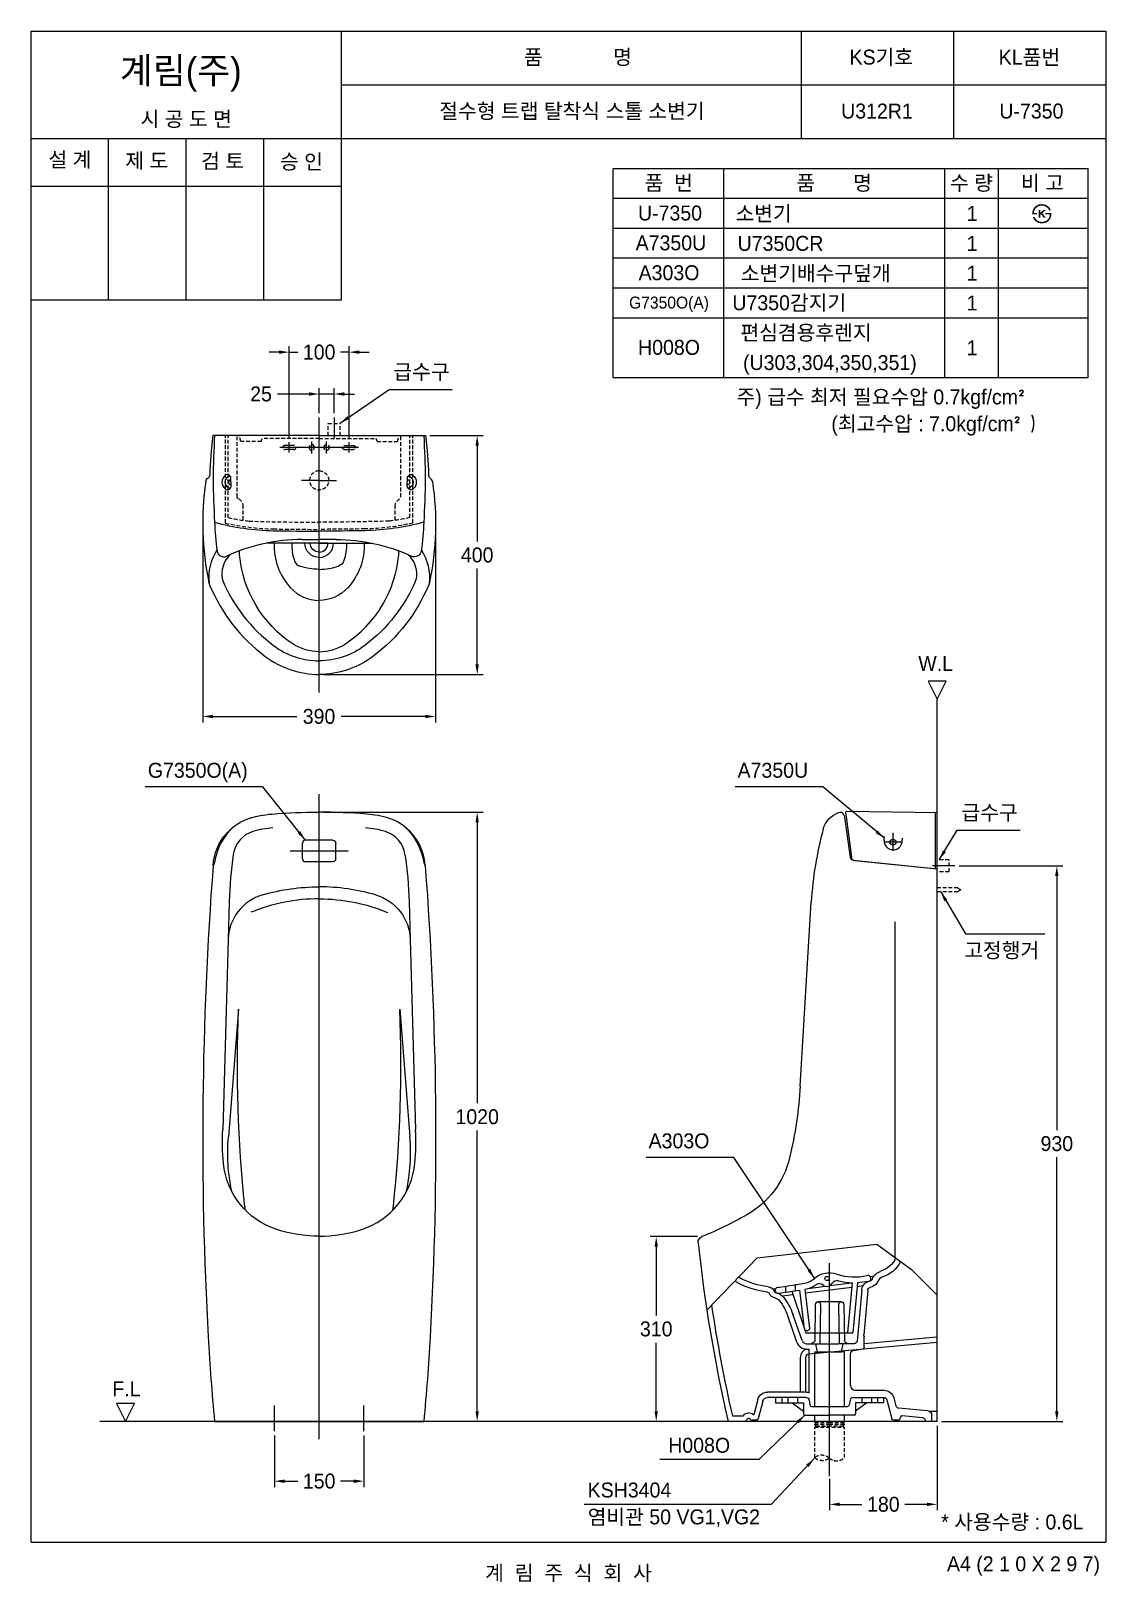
# Model space of a CAD drawing. Header units: millimetres. Extents: x 0 to 1800, y -67 to 2530.
import ezdxf
from ezdxf.enums import TextEntityAlignment as Align
from ezdxf.lldxf.tags import DXFTag

# ---------------------------------------------------------------- set-up
doc = ezdxf.new("R2010")
doc.units = ezdxf.units.MM
doc.linetypes.add('DASHED2', pattern=[9.525, 6.35, -3.175])
for name, color, linetype in [('TEXT', 7, 'Continuous'), ('내부선 및 부속', 4, 'Continuous'), ('도각라인', 255, 'Continuous'), ('외형선', 3, 'Continuous'), ('점선', 6, 'DASHED2'), ('중심선', 1, 'DASHED'), ('치수선', 7, 'Continuous')]:
    doc.layers.add(name, color=color, linetype=linetype)
doc.styles.add('____', font='')
doc.styles.add('타이틀', font='H2GTRM.TTF', dxfattribs={"height": 25})
doc.styles.get('____').set_extended_font_data('굴림')
tags = doc.linetypes.add('DASHDOT', pattern=[70, 31, -13, 13, -13]).pattern_tags.tags
tags[10:11] = [DXFTag(74, 4), DXFTag(75, 0), DXFTag(340, '0'), DXFTag(46, 0.0), DXFTag(50, 0.0), DXFTag(44, 0.0), DXFTag(45, 0.0)]
tags[8:9] = [DXFTag(74, 4), DXFTag(75, 0), DXFTag(340, '0'), DXFTag(46, 0.0), DXFTag(50, 0.0), DXFTag(44, 0.0), DXFTag(45, 0.0)]
tags[6:7] = [DXFTag(74, 4), DXFTag(75, 0), DXFTag(340, '0'), DXFTag(46, 0.0), DXFTag(50, 0.0), DXFTag(44, 0.0), DXFTag(45, 0.0)]
tags[4:5] = [DXFTag(74, 4), DXFTag(75, 0), DXFTag(340, '0'), DXFTag(46, 0.0), DXFTag(50, 0.0), DXFTag(44, 0.0), DXFTag(45, 0.0)]
tags = doc.linetypes.add('DASHED', pattern=[25.72, 12.86, -12.86]).pattern_tags.tags
tags[6:7] = [DXFTag(74, 4), DXFTag(75, 0), DXFTag(340, '0'), DXFTag(46, 0.0), DXFTag(50, 0.0), DXFTag(44, 0.0), DXFTag(45, 0.0)]
tags[4:5] = [DXFTag(74, 4), DXFTag(75, 0), DXFTag(340, '0'), DXFTag(46, 0.0), DXFTag(50, 0.0), DXFTag(44, 0.0), DXFTag(45, 0.0)]
doc.dimstyles.new('MSADIM', dxfattribs={"dimtxt": 33, "dimasz": 17, "dimexe": 10, "dimexo": 7.5, "dimgap": 10, "dimtad": 0, "dimtih": 1, "dimtoh": 1, "dimdec": 0, "dimzin": 1, "dimdsep": 46, "dimtxsty": '____', "dimcen": 11.25, "dimadec": 0, "dimazin": 0, "dimtfac": 1, "dimtdec": 0, "dimtix": 1, "dimtmove": 0, "dimatfit": 3, "dimfxl": 0, "dimtolj": 1, "dimtzin": 1, "dimarcsym": 0})

# ---------------------------------------------------------------- blocks, each defined once
blk = doc.blocks.new('*D1')
at = {"layer": '치수선', "color": 0, "linetype": 'Continuous', "lineweight": -2}
for p, q in [((465.5, 1922.2), (412.7, 1922.2)), ((482.5, 1890.2), (482.5, 1932.2)), ((507.5, 1922.2), (482.5, 1922.2)), ((507.5, 1890.2), (507.5, 1932.2)), ((524.5, 1922.2), (541.5, 1922.2))]:
    blk.add_line(p, q, dxfattribs=at)
at = {"layer": '치수선', "color": 0, "linetype": 'Continuous'}
for points in [[(465.5, 1925.1), (465.5, 1919.4), (482.5, 1922.2)], [(524.5, 1925.1), (524.5, 1919.4), (507.5, 1922.2)]]:
    blk.add_solid(points, dxfattribs=at)
at = {"layer": '치수선', "color": 0, "linetype": 'Continuous', "insert": (385.2, 1922.2), "char_height": 25, "attachment_point": 5, "style": '____'}
blk.add_mtext('\\A1;25', dxfattribs=at)
blk = doc.blocks.new('*D2')
at = {"layer": '치수선', "color": 0, "linetype": 'Continuous', "lineweight": -2}
for p, q in [((432.5, 1849), (432.5, 2002.3)), ((532.5, 1849), (532.5, 2002.3)), ((415.5, 1992.3), (398.5, 1992.3)), ((432.5, 1992.3), (446.5, 1992.3)), ((532.5, 1992.3), (518.4, 1992.3)), ((549.5, 1992.3), (566.5, 1992.3))]:
    blk.add_line(p, q, dxfattribs=at)
at = {"layer": '치수선', "color": 0, "linetype": 'Continuous'}
for points in [[(415.5, 1995.1), (415.5, 1989.5), (432.5, 1992.3)], [(549.5, 1995.1), (549.5, 1989.5), (532.5, 1992.3)]]:
    blk.add_solid(points, dxfattribs=at)
at = {"layer": '치수선', "color": 0, "linetype": 'Continuous', "insert": (482.5, 1992.3), "char_height": 25, "attachment_point": 5, "style": '____'}
blk.add_mtext('\\A1;100', dxfattribs=at)
blk = doc.blocks.new('*D3')
at = {"layer": '치수선', "color": 0, "linetype": 'Continuous', "lineweight": -2}
for p, q in [((668, 1852.6), (757.1, 1852.6)), ((747.1, 1835.6), (747.1, 1675.5)), ((747.1, 1469.6), (747.1, 1629.8)), ((490, 1452.6), (757.1, 1452.6))]:
    blk.add_line(p, q, dxfattribs=at)
at = {"layer": '치수선', "color": 0, "linetype": 'Continuous'}
for points in [[(744.2, 1835.6), (749.9, 1835.6), (747.1, 1852.6)], [(744.2, 1469.6), (749.9, 1469.6), (747.1, 1452.6)]]:
    blk.add_solid(points, dxfattribs=at)
at = {"layer": '치수선', "color": 0, "linetype": 'Continuous', "insert": (747.1, 1652.6), "char_height": 25, "attachment_point": 5, "style": '____'}
blk.add_mtext('\\A1;400', dxfattribs=at)
blk = doc.blocks.new('*D4')
at = {"layer": '치수선', "color": 0, "linetype": 'Continuous', "lineweight": -2}
for p, q in [((287.5, 1697.6), (287.5, 1372.3)), ((677.2, 1683.2), (677.2, 1372.3)), ((304.5, 1382.3), (445.1, 1382.3)), ((660.2, 1382.3), (519.6, 1382.3))]:
    blk.add_line(p, q, dxfattribs=at)
at = {"layer": '치수선', "color": 0, "linetype": 'Continuous'}
for points in [[(304.5, 1385.1), (304.5, 1379.4), (287.5, 1382.3)], [(660.2, 1385.1), (660.2, 1379.4), (677.2, 1382.3)]]:
    blk.add_solid(points, dxfattribs=at)
at = {"layer": '치수선', "color": 0, "linetype": 'Continuous', "insert": (482.3, 1382.3), "char_height": 25, "attachment_point": 5, "style": '____'}
blk.add_mtext('\\A1;390', dxfattribs=at)
blk = doc.blocks.new('*D5')
at = {"layer": '치수선', "color": 0, "linetype": 'Continuous', "lineweight": -2}
for p, q in [((489.9, 1222), (757.1, 1222)), ((747.1, 1205), (747.1, 734.9)), ((747.1, 219), (747.1, 689.2)), ((739.6, 202), (737.1, 202))]:
    blk.add_line(p, q, dxfattribs=at)
at = {"layer": '치수선', "color": 0, "linetype": 'Continuous'}
for points in [[(744.2, 1205), (749.9, 1205), (747.1, 1222)], [(744.2, 219), (749.9, 219), (747.1, 202)]]:
    blk.add_solid(points, dxfattribs=at)
at = {"layer": '치수선', "color": 0, "linetype": 'Continuous', "insert": (747.1, 712), "char_height": 25, "attachment_point": 5, "style": '____'}
blk.add_mtext('\\A1;1020', dxfattribs=at)
blk = doc.blocks.new('*D6')
at = {"layer": '치수선', "color": 0, "linetype": 'Continuous', "lineweight": -2}
for p, q in [((1115.9, 511.3), (1036.9, 511.3)), ((1046.9, 494.3), (1046.9, 379.5)), ((1046.9, 219), (1046.9, 333.8)), ((1054.4, 202), (1056.9, 202))]:
    blk.add_line(p, q, dxfattribs=at)
at = {"layer": '치수선', "color": 0, "linetype": 'Continuous'}
for points in [[(1044, 494.3), (1049.7, 494.3), (1046.9, 511.3)], [(1044, 219), (1049.7, 219), (1046.9, 202)]]:
    blk.add_solid(points, dxfattribs=at)
at = {"layer": '치수선', "color": 0, "linetype": 'Continuous', "insert": (1046.9, 356.7), "char_height": 25, "attachment_point": 5, "style": '____'}
blk.add_mtext('\\A1;310', dxfattribs=at)
blk = doc.blocks.new('*D7')
at = {"layer": '치수선', "color": 0, "linetype": 'Continuous', "lineweight": -2}
for p, q in [((1517.2, 194.5), (1517.2, 53.1)), ((1337.2, 105.8), (1337.2, 53.1)), ((1354.2, 63.1), (1391.2, 63.1)), ((1500.2, 63.1), (1463.1, 63.1))]:
    blk.add_line(p, q, dxfattribs=at)
at = {"layer": '치수선', "color": 0, "linetype": 'Continuous'}
for points in [[(1354.2, 66), (1354.2, 60.3), (1337.2, 63.1)], [(1500.2, 66), (1500.2, 60.3), (1517.2, 63.1)]]:
    blk.add_solid(points, dxfattribs=at)
at = {"layer": '치수선', "color": 0, "linetype": 'Continuous', "insert": (1427.2, 63.1), "char_height": 25, "attachment_point": 5, "style": '____'}
blk.add_mtext('\\A1;180', dxfattribs=at)
blk = doc.blocks.new('*D8')
at = {"layer": '치수선', "color": 0, "linetype": 'Continuous', "lineweight": -2}
for p, q in [((407.5, 178.2), (407.5, 91.9)), ((557.5, 178.2), (557.5, 91.9)), ((424.5, 101.9), (446.5, 101.9)), ((540.5, 101.9), (518.4, 101.9))]:
    blk.add_line(p, q, dxfattribs=at)
at = {"layer": '치수선', "color": 0, "linetype": 'Continuous'}
for points in [[(424.5, 104.7), (424.5, 99), (407.5, 101.9)], [(540.5, 104.7), (540.5, 99), (557.5, 101.9)]]:
    blk.add_solid(points, dxfattribs=at)
at = {"layer": '치수선', "color": 0, "linetype": 'Continuous', "insert": (482.5, 101.9), "char_height": 25, "attachment_point": 5, "style": '____'}
blk.add_mtext('\\A1;150', dxfattribs=at)
blk = doc.blocks.new('*D9')
at = {"layer": '치수선', "color": 0, "linetype": 'Continuous', "lineweight": -2}
for p, q in [((1554.4, 1132), (1727.7, 1132)), ((1717.7, 1115), (1717.7, 689.8)), ((1717.7, 219), (1717.7, 644.2)), ((1524.7, 202), (1727.7, 202))]:
    blk.add_line(p, q, dxfattribs=at)
at = {"layer": '치수선', "color": 0, "linetype": 'Continuous'}
for points in [[(1714.8, 1115), (1720.5, 1115), (1717.7, 1132)], [(1714.8, 219), (1720.5, 219), (1717.7, 202)]]:
    blk.add_solid(points, dxfattribs=at)
at = {"layer": '치수선', "color": 0, "linetype": 'Continuous', "insert": (1717.7, 667), "char_height": 25, "attachment_point": 5, "style": '____'}
blk.add_mtext('\\A1;930', dxfattribs=at)

msp = doc.modelspace()

# ---------------------------------------------------------------- hatches: boundary and pattern name
at = {"layer": 'TEXT'}
for points in [[(1676.6, 2222.8), (1676.6, 2223.2), (1676.6, 2223.6), (1676.5, 2224), (1676.6, 2224.4), (1676.6, 2224.8), (1676.6, 2225.2), (1676.6, 2225.6), (1676.7, 2226), (1676.7, 2226.4), (1676.8, 2226.8), (1676.8, 2227.2), (1676.9, 2227.6), (1677, 2228), (1677.1, 2228.4), (1677.2, 2228.8), (1677.3, 2229.1), (1677.4, 2229.5), (1677.5, 2229.9), (1677.7, 2230.3), (1677.8, 2230.6), (1678, 2231), (1678.1, 2231.4), (1678.3, 2231.7), (1678.5, 2232.1), (1678.7, 2232.4), (1678.9, 2232.7), (1679.1, 2233.1), (1679.3, 2233.4), (1679.5, 2233.7), (1679.7, 2234), (1680, 2234.3), (1680.5, 2234.9), (1680.8, 2235.2), (1681, 2235.5), (1681.3, 2235.8), (1681.6, 2236.1), (1681.9, 2236.4), (1682.2, 2236.6), (1682.5, 2236.9), (1682.8, 2237.1), (1683.2, 2237.4), (1683.5, 2237.6), (1683.8, 2237.8), (1684.2, 2238), (1684.5, 2238.2), (1684.9, 2238.4), (1685.2, 2238.6), (1685.7, 2238.7), (1686.1, 2238.9), (1686.5, 2239.1), (1686.9, 2239.2), (1687.3, 2239.4), (1687.8, 2239.5), (1688.2, 2239.6), (1688.6, 2239.7), (1689.1, 2239.8), (1689.5, 2239.9), (1690, 2239.9), (1690.5, 2240), (1691, 2240), (1691.4, 2240.1), (1691.9, 2240.1), (1692.4, 2240.1), (1693.2, 2240.1), (1693.6, 2240.1), (1693.9, 2240), (1694.3, 2240), (1694.7, 2240), (1695, 2239.9), (1695.4, 2239.9), (1695.7, 2239.8), (1696.1, 2239.7), (1696.4, 2239.7), (1696.8, 2239.6), (1697.1, 2239.5), (1697.4, 2239.4), (1697.8, 2239.3), (1698.1, 2239.2), (1698.4, 2239.1), (1698.7, 2239), (1699, 2238.9), (1699.4, 2238.7), (1699.7, 2238.6), (1700, 2238.5), (1700.3, 2238.3), (1700.6, 2238.2), (1700.8, 2238), (1701.1, 2237.8), (1701.4, 2237.7), (1701.7, 2237.5), (1702, 2237.3), (1702.2, 2237.1), (1702.5, 2236.9), (1702.8, 2236.7), (1703.2, 2236.4), (1703.6, 2236), (1704, 2235.6), (1704.4, 2235.2), (1704.8, 2234.8), (1705.1, 2234.4), (1705.5, 2234), (1705.8, 2233.6), (1706.1, 2233.1), (1706.4, 2232.6), (1706.7, 2232.2), (1707, 2231.7), (1707.3, 2231.1), (1707.5, 2230.6), (1707.8, 2230.1), (1708, 2229.5), (1708, 2229.5), (1704.9, 2229.5), (1704.9, 2229.5), (1704.8, 2229.7), (1704.8, 2229.9), (1704.7, 2230.1), (1704.6, 2230.2), (1704.6, 2230.4), (1704.5, 2230.6), (1704.4, 2230.7), (1704.3, 2230.9), (1704.2, 2231.1), (1704.1, 2231.2), (1704, 2231.4), (1703.9, 2231.6), (1703.8, 2231.7), (1703.7, 2231.9), (1703.6, 2232.1), (1703.5, 2232.2), (1703.3, 2232.4), (1703.2, 2232.6), (1702.9, 2232.9), (1702.7, 2233.2), (1702.4, 2233.5), (1702.1, 2233.8), (1701.7, 2234.1), (1701.4, 2234.4), (1701, 2234.7), (1700.8, 2234.9), (1700.6, 2235.1), (1700.3, 2235.2), (1700.1, 2235.4), (1699.9, 2235.5), (1699.6, 2235.7), (1699.4, 2235.8), (1699.1, 2236), (1698.9, 2236.1), (1698.6, 2236.2), (1698.4, 2236.4), (1698.1, 2236.5), (1697.9, 2236.6), (1697.6, 2236.7), (1697.4, 2236.8), (1697.1, 2236.9), (1696.8, 2237), (1696.6, 2237), (1696.3, 2237.1), (1696.1, 2237.2), (1695.8, 2237.3), (1695.5, 2237.3), (1695.2, 2237.4), (1695, 2237.4), (1694.7, 2237.5), (1694.4, 2237.5), (1694.1, 2237.5), (1693.8, 2237.6), (1693.6, 2237.6), (1693.3, 2237.6), (1693, 2237.6), (1692.7, 2237.6), (1692.3, 2237.6), (1692, 2237.6), (1691.7, 2237.6), (1691.3, 2237.5), (1691, 2237.5), (1690.7, 2237.5), (1690.3, 2237.4), (1690, 2237.4), (1689.7, 2237.3), (1689.4, 2237.3), (1689.1, 2237.2), (1688.8, 2237.1), (1688.5, 2237), (1688.2, 2237), (1687.9, 2236.9), (1687.6, 2236.8), (1687.3, 2236.7), (1687, 2236.5), (1686.7, 2236.4), (1686.5, 2236.3), (1686.2, 2236.2), (1685.9, 2236), (1685.6, 2235.9), (1685.4, 2235.7), (1685.1, 2235.6), (1684.9, 2235.4), (1684.6, 2235.2), (1684.4, 2235), (1684.1, 2234.9), (1683.9, 2234.7), (1683.7, 2234.5), (1683.4, 2234.3), (1683.2, 2234), (1683, 2233.8), (1682.7, 2233.6), (1682.5, 2233.4), (1682.3, 2233.1), (1682.1, 2232.9), (1681.9, 2232.6), (1681.7, 2232.4), (1681.6, 2232.1), (1681.4, 2231.9), (1681.2, 2231.6), (1681.1, 2231.4), (1680.9, 2231.1), (1680.8, 2230.8), (1680.6, 2230.5), (1680.5, 2230.3), (1680.4, 2230), (1680.3, 2229.7), (1680.2, 2229.4), (1680, 2229.1), (1680, 2228.8), (1679.9, 2228.5), (1679.8, 2228.2), (1679.7, 2227.8), (1679.6, 2227.5), (1679.6, 2227.2), (1679.5, 2226.9), (1679.5, 2226.5), (1679.4, 2226.2), (1679.4, 2225.8), (1679.4, 2225.5), (1679.3, 2225.1), (1679.3, 2225.1), (1684.5, 2225.1), (1684.5, 2225.1), (1684.5, 2225.1), (1684.5, 2222.8), (1684.5, 2222.8), (1684.5, 2222.8), (1676.6, 2222.8)], [(1708.7, 2225.1), (1708.8, 2224.7), (1708.7, 2224.3), (1708.7, 2223.8), (1708.7, 2223.4), (1708.7, 2223), (1708.6, 2222.5), (1708.6, 2222.1), (1708.5, 2221.7), (1708.5, 2221.3), (1708.4, 2220.9), (1708.3, 2220.4), (1708.2, 2220), (1708.1, 2219.6), (1708, 2219.2), (1707.8, 2218.8), (1707.7, 2218.4), (1707.6, 2218), (1707.4, 2217.6), (1707.3, 2217.3), (1707.1, 2216.9), (1706.9, 2216.5), (1706.7, 2216.2), (1706.6, 2215.8), (1706.4, 2215.5), (1706.2, 2215.1), (1705.9, 2214.8), (1705.7, 2214.5), (1705.5, 2214.2), (1705.3, 2213.8), (1705, 2213.5), (1704.8, 2213.2), (1704.5, 2212.9), (1704.2, 2212.6), (1704, 2212.4), (1703.7, 2212.1), (1703.4, 2211.8), (1703.1, 2211.6), (1702.8, 2211.3), (1702.5, 2211.1), (1702.2, 2210.8), (1701.9, 2210.6), (1701.6, 2210.4), (1701.2, 2210.2), (1700.9, 2210), (1700.6, 2209.8), (1700.2, 2209.6), (1699.9, 2209.4), (1699.5, 2209.3), (1699.2, 2209.1), (1698.8, 2209), (1698.4, 2208.8), (1698, 2208.7), (1697.7, 2208.6), (1697.3, 2208.5), (1696.9, 2208.4), (1696.5, 2208.3), (1696.1, 2208.2), (1695.7, 2208.1), (1695.3, 2208.1), (1694.9, 2208), (1694.5, 2208), (1694.1, 2208), (1693.7, 2207.9), (1693.3, 2207.9), (1692.6, 2207.9), (1692, 2208), (1691.3, 2208), (1690.7, 2208.1), (1690.1, 2208.2), (1689.8, 2208.2), (1689.5, 2208.3), (1689.2, 2208.3), (1688.9, 2208.4), (1688.6, 2208.5), (1688.3, 2208.6), (1688, 2208.6), (1687.7, 2208.7), (1687.4, 2208.8), (1687.1, 2208.9), (1686.8, 2209), (1686.6, 2209.1), (1686.3, 2209.2), (1686, 2209.4), (1685.7, 2209.5), (1685.5, 2209.6), (1685.2, 2209.7), (1684.9, 2209.9), (1684.7, 2210), (1684.4, 2210.2), (1684.1, 2210.3), (1683.6, 2210.7), (1683.4, 2210.8), (1683.1, 2211), (1682.8, 2211.2), (1682.6, 2211.4), (1682.4, 2211.6), (1682.1, 2211.8), (1681.9, 2212), (1681.6, 2212.2), (1681.4, 2212.5), (1681.2, 2212.7), (1681, 2212.9), (1680.8, 2213.1), (1680.5, 2213.4), (1680.3, 2213.6), (1680.1, 2213.9), (1679.9, 2214.1), (1679.7, 2214.4), (1679.6, 2214.6), (1679.4, 2214.9), (1679.2, 2215.2), (1679, 2215.5), (1678.8, 2215.7), (1678.7, 2216), (1678.5, 2216.3), (1678.3, 2216.6), (1678.2, 2216.9), (1678, 2217.2), (1677.8, 2217.8), (1677.5, 2218.5), (1677.5, 2218.5), (1680.4, 2218.5), (1680.4, 2218.5), (1680.7, 2218.1), (1680.9, 2217.6), (1681.1, 2217.2), (1681.4, 2216.9), (1681.6, 2216.5), (1681.9, 2216.1), (1682.1, 2215.8), (1682.4, 2215.4), (1682.7, 2215.1), (1682.9, 2214.8), (1683.2, 2214.5), (1683.5, 2214.2), (1683.8, 2213.9), (1684.1, 2213.6), (1684.4, 2213.3), (1684.7, 2213.1), (1684.9, 2212.9), (1685.2, 2212.7), (1685.4, 2212.6), (1685.6, 2212.4), (1685.9, 2212.3), (1686.1, 2212.1), (1686.3, 2212), (1686.6, 2211.9), (1686.8, 2211.7), (1687.1, 2211.6), (1687.3, 2211.5), (1687.6, 2211.4), (1687.9, 2211.3), (1688.1, 2211.2), (1688.4, 2211.1), (1688.7, 2211), (1688.9, 2211), (1689.2, 2210.9), (1689.5, 2210.8), (1689.8, 2210.8), (1690, 2210.7), (1690.3, 2210.7), (1690.6, 2210.6), (1690.9, 2210.6), (1691.2, 2210.6), (1691.5, 2210.5), (1691.8, 2210.5), (1692.1, 2210.5), (1692.4, 2210.5), (1692.7, 2210.5), (1693, 2210.5), (1693.9, 2210.5), (1694.1, 2210.6), (1694.4, 2210.6), (1694.7, 2210.6), (1694.9, 2210.6), (1695.2, 2210.7), (1695.5, 2210.7), (1695.7, 2210.8), (1696, 2210.8), (1696.3, 2210.9), (1696.5, 2210.9), (1696.8, 2211), (1697, 2211.1), (1697.3, 2211.2), (1697.5, 2211.2), (1697.8, 2211.3), (1698, 2211.4), (1698.3, 2211.5), (1698.5, 2211.6), (1698.8, 2211.8), (1699, 2211.9), (1699.2, 2212), (1699.5, 2212.1), (1699.7, 2212.3), (1699.9, 2212.4), (1700.2, 2212.6), (1700.4, 2212.7), (1700.6, 2212.9), (1700.9, 2213), (1701.1, 2213.2), (1701.3, 2213.4), (1701.6, 2213.6), (1701.8, 2213.8), (1702, 2214), (1702.3, 2214.3), (1702.5, 2214.5), (1702.7, 2214.8), (1702.9, 2215), (1703.2, 2215.3), (1703.3, 2215.5), (1703.5, 2215.8), (1703.7, 2216), (1703.9, 2216.3), (1704.1, 2216.6), (1704.2, 2216.9), (1704.4, 2217.2), (1704.5, 2217.4), (1704.7, 2217.7), (1704.8, 2218), (1704.9, 2218.3), (1705.1, 2218.7), (1705.2, 2219), (1705.3, 2219.3), (1705.4, 2219.6), (1705.5, 2220), (1705.6, 2220.3), (1705.6, 2220.6), (1705.7, 2221), (1705.8, 2221.3), (1705.8, 2221.7), (1705.9, 2222.1), (1705.9, 2222.4), (1705.9, 2222.8), (1705.9, 2222.8), (1698.5, 2222.8), (1698.5, 2222.8), (1698.5, 2222.8), (1698.5, 2225.1), (1698.5, 2225.1), (1698.5, 2225.1), (1708.7, 2225.1)], [(1690.3, 2225.8), (1695.1, 2230.2), (1699, 2230.2), (1693.6, 2225.2), (1698.7, 2217.7), (1695.3, 2217.7), (1691.7, 2223.4), (1690.3, 2222.2), (1690.3, 2217.7), (1687.4, 2217.7), (1687.4, 2230.3), (1690.3, 2230.3)]]:
    msp.add_hatch(color=256, dxfattribs=at).paths.add_polyline_path(points, flags=0)

# ---------------------------------------------------------------- linework, layer by layer
at = {"layer": '내부선 및 부속', "linetype": 'Continuous'}
for p, q in [((334.9, 1767.9), (334.6, 1781.6)), ((630.1, 1767.9), (630.3, 1781.6)), ((482.5, 1672.6), (394.4, 1672.6)), ((497.1, 1672.6), (470, 1672.6)), ((482.5, 1672.6), (571.2, 1672.6)), ((482.5, 1672.6), (497.1, 1672.6)), ((454.5, 1144), (454.5, 1170)), ((505.5, 1175), (459.5, 1175)), ((510.5, 1144), (510.5, 1170)), ((1428.7, 1175.4), (1429.3, 1181.4)), ((1458.5, 1172.3), (1459.1, 1178.3)), ((505.5, 1139), (459.5, 1139)), ((331.8, 1072.3), (330, 1009.1)), ((633.1, 1072.3), (634.9, 1009.1)), ((1447.2, 476), (1447.2, 1038.4)), ((347.5, 892.2), (330.5, 678.5)), ((617.5, 892.2), (634.4, 678.5)), ((1215.8, 475.8), (1416.1, 498.8)), ((1416.1, 498.8), (1474.2, 456.2)), ((1131.7, 388.4), (1215.8, 475.8)), ((1405, 444.8), (1411.7, 445.6)), ((1474.2, 456.2), (1517.2, 413.2)), ((1241.5, 423.9), (1247.4, 424.7)), ((1250.5, 426.4), (1292.6, 432.8)), ((1252, 416.6), (1287, 421.8)), ((1264, 418.4), (1264, 428.5)), ((1274, 419.9), (1294.4, 358.9)), ((1280, 420.8), (1280, 430.9)), ((1287, 421.8), (1294.7, 357)), ((1296, 423.2), (1303.6, 357.7)), ((1296.7, 417), (1374.3, 426.9)), ((1301.7, 424.7), (1330, 428.3)), ((1337.5, 429.3), (1374.3, 434)), ((1375, 434), (1367, 350.3)), ((1384, 433.9), (1376, 350.3)), ((1383.4, 428.1), (1393.5, 429.4)), ((1391.1, 422), (1383.4, 336.6)), ((1402.1, 436.3), (1384, 433.9)), ((1401.1, 421.1), (1394.4, 347.1)), ((1401.7, 436.1), (1405.8, 437.5)), ((1405.1, 426.7), (1409.1, 428.1)), ((1258.3, 412), (1275.9, 414.3)), ((1313.1, 397.6), (1312.2, 336.9)), ((1356.3, 402.1), (1318.1, 402.1)), ((1322.1, 397.5), (1321.1, 332.1)), ((1352.2, 397.5), (1353.2, 332.1)), ((1361.2, 397.6), (1362.2, 336.9)), ((1282.5, 334.5), (1267.1, 378.7)), ((1291, 337.4), (1275.6, 381.7)), ((1294.4, 358.9), (1295.7, 355)), ((1295.7, 355), (1297.3, 350.3)), ((1297.3, 350.3), (1312.4, 350.3)), ((1297.7, 354.3), (1300.6, 354.3)), ((1312.4, 350.3), (1362, 350.3)), ((1362, 350.3), (1376, 350.3)), ((1395.2, 326.6), (1395.2, 343.8)), ((1516.4, 343), (1395.2, 332)), ((1298.6, 332.1), (1322.1, 332.1)), ((1298.6, 323.1), (1303.2, 323.1)), ((1303.2, 314.6), (1301.7, 314.4)), ((1303.2, 250), (1303.2, 323.1)), ((1381.6, 321.7), (1303.2, 314.6)), ((1310.5, 334.3), (1306.2, 332.1)), ((1312.2, 318.4), (1317.2, 318.4)), ((1312.2, 227), (1312.2, 318.4)), ((1317.2, 318.4), (1314.2, 332.1)), ((1317.2, 318.4), (1357.2, 318.4)), ((1322.1, 332.1), (1352.2, 332.1)), ((1378.4, 332.1), (1352.2, 332.1)), ((1357.2, 318.4), (1360.2, 332.1)), ((1362.2, 318.4), (1357.2, 318.4)), ((1362.2, 227), (1362.2, 318.4)), ((1368.2, 332.1), (1363.8, 334.3)), ((1372.2, 262), (1372.2, 315)), ((1377.2, 320.9), (1392.7, 323.6)), ((1517.2, 334), (1381.6, 321.7)), ((1288.2, 251), (1288.2, 309.5)), ((1297.2, 251), (1297.2, 309.5)), ((1216.9, 238.4), (1210.2, 213)), ((1225.6, 236.1), (1217.8, 206.3)), ((1297.9, 251), (1233.3, 251)), ((1297.9, 242), (1233.3, 242)), ((1246.7, 242), (1246.7, 233)), ((1257.2, 242), (1257.2, 233)), ((1267.2, 242), (1267.2, 233)), ((1283.2, 242), (1283.2, 233)), ((1302.9, 237.8), (1304.3, 229.5)), ((1371.5, 237.8), (1370.1, 229.5)), ((1376.4, 242), (1428.3, 242)), ((1380.2, 254), (1428.3, 254)), ((1391.2, 242), (1391.2, 233)), ((1407.2, 242), (1407.2, 233)), ((1417.2, 242), (1417.2, 233)), ((1427.7, 242), (1427.7, 233)), ((1433.2, 238.3), (1441.6, 206.3)), ((1444.8, 241.4), (1448.2, 228.2)), ((1191.8, 211), (1174.4, 211)), ((1210.2, 213), (1209.5, 213)), ((1246.7, 233), (1293.7, 233)), ((1274.8, 233), (1293.7, 219.1)), ((1293.7, 233), (1293.7, 214.5)), ((1295.7, 212.5), (1337.2, 212.5)), ((1307.2, 227), (1367.1, 227)), ((1312.4, 202), (1312.4, 212.5)), ((1378.7, 212.5), (1337.2, 212.5)), ((1361.9, 202), (1361.9, 212.5)), ((1380.7, 233), (1380.7, 214.5)), ((1399.6, 233), (1380.7, 219.1)), ((1427.7, 233), (1380.7, 233)), ((1452.6, 224.5), (1500.9, 220)), ((1456.4, 209.9), (1454.9, 206)), ((1459.5, 211.8), (1492.6, 208.7)), ((1503.5, 219.3), (1517.2, 219.3)), ((1508.2, 202), (1508.2, 212)), ((1204.1, 205.7), (1204.3, 205.4)), ((1214.9, 204), (1206.8, 204)), ((1452.1, 204), (1444.5, 204)), ((1497.2, 202), (1497.2, 203.7))]:
    msp.add_line(p, q, dxfattribs=at)
at = {"layer": '내부선 및 부속', "linetype": 'Continuous', "flags": 128}
for points in [[(657.5, 1852.6, -0.034483), (657.5, 1707.6)], [(632.1, 1770.6, -0.61885), (630.1, 1771.6)], [(640, 1763.3, -0.648098), (630.1, 1767.9)], [(630.2, 1777.2, -0.653819), (632.6, 1778.2)], [(630.3, 1781.6, -0.637554), (640, 1785.9)], [(631.2, 1784.6, -0.915411), (630.9, 1764.7)], [(632.6, 1778.2, -0.467824), (632.1, 1770.6)], [(640, 1785.9, -0.456424), (640, 1763.3)], [(559, 1693.4, -0.004782), (482.5, 1692.6)], [(657.5, 1707.6, -0.062447), (559, 1693.4)], [(657.5, 1707.6, -0.026228), (653.4, 1659.6)], [(482.5, 1648.6, -0.414214), (458.5, 1672.6)], [(482.5, 1657.6, -0.414213), (467.5, 1672.6)], [(527.8, 1672.6, -0.103744), (524, 1643.2)], [(557.8, 1672.6, -0.196597), (530.5, 1597.9)], [(438.5, 1503.8, -0.228865), (349.2, 1653.1)], [(524, 1643.2, -0.230379), (514.6, 1633.9)], [(653.4, 1659.6, -0.503747), (637.2, 1650.7)], [(653.6, 1660.9, -0.17241), (666.8, 1605.8)], [(482.5, 1628.6, -0.082085), (450.3, 1633.9)], [(530.5, 1597.9, -0.211227), (482.5, 1576.7)], [(482.5, 1490.6, -0.146561), (438.5, 1503.8)], [(505.5, 1175, -0.414214), (510.5, 1170)], [(338.7, 1151.4, 0.029324), (331.8, 1072.3)], [(510.5, 1144, -0.414214), (505.5, 1139)], [(626.2, 1151.4, -0.029324), (633.1, 1072.3)], [(482.5, 1077, -0.098), (596.7, 1054.3)], [(358.2, 561.7, -0.037631), (347.5, 892.2)], [(336.5, 586.5, -0.077317), (330.5, 678.5)], [(1447.8, 475.5, -0.218023), (1422.9, 453.5)], [(1456, 469.5, -0.206654), (1425.8, 443.9)], [(1187.2, 442, -0.007126), (1184.7, 443.5)], [(1234.4, 427.3, -0.096069), (1187.2, 442)], [(1408.8, 440.4, -0.230024), (1422.9, 453.5)], [(1182.7, 434.2, -0.011581), (1178.4, 436.9)], [(1233.4, 418.4, -0.096069), (1182.9, 434.1)], [(1233.4, 418.4, -0.270915), (1235.9, 416.5)], [(1234.4, 427.3, -0.270915), (1244.2, 420.1)], [(1246.5, 408.2, -0.257355), (1235.9, 416.5)], [(1248, 417.1, -0.257355), (1244.2, 420.1)], [(1248, 417.1, -0.191495), (1260.6, 409.5)], [(1391.1, 421.2, -0.313711), (1401.7, 436.1)], [(1401.1, 421.1, -0.313711), (1405.1, 426.7)], [(1408.8, 440.4, -0.217737), (1405.8, 437.5)], [(1418.1, 436.8, -0.217736), (1409.1, 428.1)], [(1246.5, 408.2, -0.191495), (1253.5, 404)], [(1253.5, 404, -0.079522), (1267.1, 378.7)], [(1260.6, 409.5, -0.079522), (1275.6, 381.7)], [(1303.6, 357.7, -0.448495), (1300.6, 354.3)], [(1394.8, 345.3, -0.156263), (1394.4, 347.1)], [(1394.8, 345.3, -0.133122), (1395.2, 343.8)], [(1312.2, 336.9, -0.280051), (1310.5, 334.3)], [(1363.8, 334.3, -0.280051), (1362.2, 336.9)], [(1372.2, 315, -0.366284), (1377.2, 320.9)], [(1383.4, 336.6, -0.387903), (1378.4, 332.1)], [(1395.2, 326.6, -0.365899), (1392.7, 323.6)], [(1216.9, 238.4, -0.340703), (1233.3, 251)], [(1225.6, 236.1, -0.340703), (1233.3, 242)], [(1297.9, 251, -0.096117), (1303.2, 250)], [(1297.9, 242, -0.366629), (1302.9, 237.8)], [(1428.3, 254, -0.340703), (1444.8, 241.4)], [(1428.3, 242, -0.340703), (1433.2, 238.3)], [(1370.1, 229.5, -0.366629), (1367.1, 227)], [(1456.4, 209.9, -0.338568), (1459.5, 211.8)], [(1492.7, 208.7, -0.382162), (1497.2, 203.7)], [(1500.9, 220, -0.387002), (1508.2, 212)], [(1198.8, 205.2, -0.306023), (1194.2, 202)], [(1444.5, 204, -0.340703), (1441.6, 206.3)], [(1454.9, 206, -0.312633), (1452.1, 204)]]:
    msp.add_lwpolyline(points, format="xyb", dxfattribs=at)
msp.add_lwpolyline([(458.5, 1672.6), (458.5, 1672.6)], dxfattribs=at)
at = {"layer": '내부선 및 부속', "linetype": 'Continuous'}
for centre, radius in [((1443.4, 1171.9), 5), ((1333, 441.3), 3.5)]:
    msp.add_circle(centre, radius, dxfattribs=at)
for centre, radius, start, end in [((1357.5, 1780.1), 1052.5, 176.0501, 183.9499), ((334.7, 1774.6), 15, 131.1115, 229.244), ((334.7, 1774.6), 10, 95.6943, 265.5796), ((328.7, 1781.5), 5.88, 1.0327, 131.1115), ((328.9, 1767.8), 6, 229.244, 1.0328), ((335.7, 1774.6), 5, 133.7425, 234.0277), ((333.3, 1777.2), 1.43, 1.0329, 133.7425), ((333.5, 1771.6), 1.25, 234.0277, 1.0329), ((413.6, 2093.3), 400, 254.611, 268.9041), ((767.2, 1721.9), 460, 181.7786, 187.7882), ((482.5, 5692.6), 4000, 268.9041, 270), ((512, 1668.6), 105, 177.8023, 222.2917), ((509, 1667.1), 72.1, 175.6443, 199.3359), ((482.5, 1672.6), 24, 180, 180.0000027776825), ((482.5, 1672.6), 24, 270, 0), ((482.5, 1672.6), 15, 270, 360), ((382.2, 1614.7), 84.6, 146.9605, 186.0892), ((322.9, 1661.1), 11.5, 187.7882, 294.7344), ((455.1, 1648.1), 15, 199.3359, 251.2295), ((416.5, 1670.9), 200, 303.3519, 354.9159), ((482.5, 1728.6), 100, 270, 288.7705), ((482.5, 1641.7), 65, 222.2917, 270), ((482.5, 1570.6), 80, 270, 303.3519), ((417.4, 1039.4), 157, 94.5493, 107.0121), ((547.5, 1039.4), 157, 72.9879, 85.4507), ((385.2, 1144.6), 47, 107.0121, 171.753), ((459.5, 1170), 5, 90, 180), ((579.7, 1144.6), 47, 8.247, 72.9879), ((1443.6, 1173.9), 15, 174.106, 354.1168), ((459.5, 1144), 5, 180, 270), ((482.5, 777), 300, 90, 112.3884), ((-1580.5, 797.9), 2200, 353.8373, 2.4577), ((335.6, 651.6), 300, 347.4637, 5.1483), ((1337.2, 410.3), 40, 72.5831, 129.1592), ((1379.1, 543.9), 100, 252.5831, 282.2743), ((1401.4, 441.3), 5, 277.9476, 102.2743), ((1429.3, 432.4), 12, 106.8547, 158.6709), ((1251.2, 421.5), 5, 98.5673, 278.83), ((1286.7, 472.3), 40, 278.5673, 309.1592), ((1286.7, 472.3), 50, 280.7538, 303.6963), ((1319.9, 422.4), 10, 50.9573, 123.6963), ((1332.5, 438), 10, 230.9573, 328.6868), ((1349.6, 427.6), 10, 75.793, 148.6868), ((1379.1, 543.9), 110, 255.793, 267.8672), ((3603.5, 762.7), 2491, 188.4519, 192.7952), ((1317.6, 397.6), 4.5, 359.1449, 179.1449), ((1356.7, 397.6), 4.5, 0.8551, 180.8551), ((1297.7, 357.3), 3, 186.7595, 270), ((1298.6, 340.1), 17, 199.2142, 271.212), ((1302.2, 309.5), 14, 103.3396, 180), ((1298.6, 340.1), 8, 199.2142, 270), ((1302.2, 309.5), 5, 95.1944, 180), ((1380.2, 262), 8, 180, 270), ((1376.4, 237), 5, 90, 170.5377), ((1201.6, 204), 12, 48.5583, 144.3582), ((1295.7, 214.5), 2, 180, 270), ((1307.2, 230), 3, 189.4623, 270), ((1378.7, 214.5), 2, 270, 0), ((1453.1, 229.5), 5, 194.7436, 264.6261), ((1201.6, 204), 2.98, 33.69, 158.0612), ((1206.8, 207), 3, 213.6901, 270), ((1214.9, 207), 3, 270, 345.2564)]:
    msp.add_arc(centre, radius, start, end, dxfattribs=at)
for p in [(1318.1, 402.1), (1356.3, 402.1), (1356.3, 402.1)]:
    msp.add_point(p, dxfattribs=at)
at = {"layer": '도각라인', "color": 7}
for p, q in [((0, 0), (0, 2530)), ((0, 2530), (1800, 2530)), ((520, 2080), (520, 2530)), ((1290, 2350), (1290, 2530)), ((1545, 2350), (1545, 2530)), ((1800, 2530), (1800, 0)), ((520, 2440), (1800, 2440)), ((0, 2350), (1800, 2350)), ((130, 2080), (130, 2350)), ((260, 2080), (260, 2350)), ((390, 2080), (390, 2350)), ((975, 2300), (1770, 2300)), ((975, 1950), (975, 2300)), ((1160, 1950), (1160, 2300)), ((1530, 1950), (1530, 2300)), ((1620, 1950), (1620, 2300)), ((1770, 1950), (1770, 2300)), ((0, 2270), (520, 2270)), ((975, 2250), (1770, 2250)), ((975, 2200), (1770, 2200)), ((975, 2150), (1770, 2150)), ((0, 2080), (520, 2080)), ((975, 2100), (1770, 2100)), ((975, 2050), (1770, 2050)), ((975, 1950), (1770, 1950)), ((0, 0), (1800, 0))]:
    msp.add_line(p, q, dxfattribs=at)
at = {"layer": '외형선', "linetype": 'Continuous'}
for p, q in [((482.5, 1852.6), (304.5, 1852.6)), ((482.5, 1852.6), (660.5, 1852.6)), ((454.1, 1678.6), (482.5, 1678.6)), ((510.8, 1678.6), (482.5, 1678.6)), ((1532.2, 1441.4), (1502.2, 1441.4)), ((1502.2, 1441.4), (1517.2, 1411.4)), ((1517.2, 1411.4), (1532.2, 1441.4)), ((1517.2, 202), (1517.2, 1411.4)), ((1363.9, 1221), (1365.3, 1210.2)), ((1517.2, 1220.8), (1365.9, 1223.3)), ((1513.8, 1220.9), (1514.2, 1127.3)), ((1517.2, 202), (1517.2, 1220.8)), ((1362.4, 1213.6), (1371.5, 1146.7)), ((1365.3, 1210.2), (1373.6, 1146.5)), ((1438.8, 1170), (1438.8, 1170)), ((1376.9, 1141.5), (1517.2, 1127)), ((1378.9, 1141.3), (1517.2, 1127)), ((1288, 763.5), (1306.5, 1071.6)), ((330, 1009.1), (321, 690.9)), ((634.9, 1009.1), (643.9, 690.9)), ((173.2, 232), (143.2, 232)), ((143.2, 232), (158.2, 202)), ((158.2, 202), (173.2, 232)), ((1517.2, 202), (115.2, 202)), ((307.5, 202), (657.5, 202))]:
    msp.add_line(p, q, dxfattribs=at)
at = {"layer": '외형선', "linetype": 'Continuous', "flags": 128}
for points in [[(660.5, 1852.6, -0.020778), (665.7, 1785.7)], [(292.7, 1775.6, -0.235028), (296.7, 1781.6)], [(292.7, 1775.6, -0.005691), (292.7, 1775.5)], [(668.2, 1781.6, -0.258709), (665.7, 1785.7)], [(672.2, 1775.5, -0.09004), (667, 1606.3)], [(510.8, 1678.6, -0.109162), (637.2, 1650.7)], [(527.8, 1672.6, -0.000443), (527.8, 1672.5)], [(541.8, 1672.6, -0.000099), (541.8, 1672.6)], [(557.8, 1672.6, -0.000011), (557.8, 1672.6)], [(349.2, 1653.1, -0.002038), (348.7, 1659.5)], [(630.8, 1653.6, -0.273205), (644.4, 1610.9)], [(644.4, 1610.9, -0.132633), (558.8, 1501.1)], [(665.9, 1602.8, -0.133425), (572.6, 1482.7)], [(667, 1606.3, -0.04636), (665.9, 1602.8)], [(667, 1606.3, -0.04636), (665.9, 1602.8)], [(558.8, 1501.1, -0.1626), (482.5, 1475.6)], [(572.6, 1482.7, -0.1626), (482.5, 1452.6)], [(403.1, 1218.9, -0.019853), (482.5, 1222)], [(1326.7, 1194.1, -0.248311), (1352.3, 1221.3)], [(1352.3, 1221.3, -0.095891), (1357.2, 1222)], [(1357.2, 1222, -0.218036), (1362.4, 1213.5)], [(304.9, 1132.2, -0.345613), (377.9, 1215.1)], [(364.8, 1211.6, -0.054433), (403.1, 1218.9)], [(624, 1199, -0.180509), (657.5, 1137.6)], [(660.1, 1132.2, -0.032899), (668.3, 343.5)], [(387.7, 1083.6, -0.070726), (482.5, 1097)], [(577.2, 1083.6, -0.325847), (634.9, 1009)], [(1288, 763.5, -0.043465), (1270.2, 643.3)], [(322.2, 634.5, -0.037277), (321, 690.6)], [(411.5, 523.3, -0.298703), (322.2, 634.5)], [(1270.2, 643.3, -0.207943), (1198.4, 547.7)], [(359, 555.7, -0.015309), (358.2, 561.7)], [(1198.4, 547.7, -0.03209), (1123.4, 511.3)], [(482.5, 512, -0.078609), (411.5, 523.3)], [(1117.2, 501, -0.333518), (1123.4, 511.3)], [(668.3, 343.5, -0.010433), (657.5, 202)]]:
    msp.add_lwpolyline(points, format="xyb", dxfattribs=at)
for points in [[(506.5, 1672.6), (506.5, 1672.6)], [(307.5, 1137.6), (307.5, 1137.6), (304.9, 1132.2)], [(657.5, 1137.6), (657.5, 1137.6), (660.1, 1132.2)]]:
    msp.add_lwpolyline(points, dxfattribs=at)
at = {"layer": '외형선', "linetype": 'Continuous'}
for centre, radius, start, end in [((1106.6, 1755.8), 807.9, 173.1198, 177.881), ((761.1, 1705.1), 473.6, 171.4614, 192.0415), ((294.2, 1785.9), 5, 299.8614, 357.881), ((664.2, 1774.6), 8, 7.2344, 60.1386), ((680.1, 1776.6), 8, 187.2344, 188.5386), ((454.1, 1378.6), 300, 90, 114.9193), ((512, 1668.6), 105, 177.7828, 177.7853), ((512, 1668.6), 89, 177.3839, 177.4067), ((509, 1667.1), 72.1, 175.5829, 175.6843), ((482.5, 1672.6), 24, 0, 2.777682521960139e-06), ((363.5, 1620.7), 44.1, 131.7471, 192.8696), ((-162.3, 1722.4), 781.1, 354.9159, 355.383), ((566.6, 1714.5), 267, 202.8373, 233.0581), ((317.4, 1610.5), 20, 192.0415, 202.6588), ((566.6, 1714.5), 290, 202.6588, 233.0581), ((482.5, 1602.6), 150, 233.0581, 270), ((482.5, 1602.6), 127, 233.0581, 270), ((482.5, 222), 1000, 85.4507, 90), ((1365.9, 1221.3), 2, 89.0763, 187.4839), ((406.4, 1123.4), 100, 130.912, 171.8409), ((547.5, 1039.4), 180, 72.9879, 85.4507), ((570.7, 1127.1), 89.5, 3.2692, 70.7877), ((1905.4, 1035.6), 600, 164.6909, 176.5654), ((1377.5, 1147.5), 6, 187.7601, 264.0939), ((1379.5, 1147.3), 6, 187.39, 264.3799), ((6287.5, 675.5), 6000, 175.63527, 183.17244), ((482.5, 757), 340, 73.8178, 90), ((410, 1006.7), 80, 106.1823, 178.3745), ((267.5, 670.6), 377, 354.5031, 3.0425), ((513.3, 646.9), 130, 287.979, 354.5031), ((507.3, 572.5), 100, 350.3291, 353.8373), ((482.5, 742), 230, 270, 287.979), ((3603.5, 762.7), 2500, 186.0093, 192.96), ((3691.4, 531.6), 3400, 183.1724, 185.5634)]:
    msp.add_arc(centre, radius, start, end, dxfattribs=at)
at = {"layer": '점선'}
for p, q in [((497.5, 1852.6), (497.5, 1872.6)), ((497.5, 1872.6), (517.5, 1872.6)), ((517.5, 1852.6), (517.5, 1872.6)), ((325.4, 1706.2), (325.4, 1852.6)), ((330.4, 1715.3), (330.4, 1852.6)), ((345.4, 1749.6), (345.4, 1852.6)), ((351.4, 1842.6), (348.4, 1852.6)), ((385.4, 1842.6), (387.1, 1847.6)), ((482.5, 1847.6), (387.1, 1847.6)), ((482.5, 1847.6), (577.8, 1847.6)), ((579.5, 1842.6), (577.8, 1847.6)), ((613.5, 1842.6), (616.5, 1852.6)), ((619.5, 1749.6), (619.5, 1852.6)), ((634.5, 1715.3), (634.5, 1852.6)), ((639.5, 1706.2), (639.5, 1852.6)), ((385.4, 1842.6), (351.4, 1842.6)), ((440, 1836.1), (425, 1836.1)), ((440, 1829.1), (425, 1829.1)), ((466, 1831.6), (466, 1833.6)), ((474, 1831.6), (474, 1833.6)), ((491, 1831.6), (491, 1833.6)), ((499, 1831.6), (499, 1833.6)), ((525, 1836.1), (540, 1836.1)), ((525, 1829.1), (540, 1829.1)), ((579.5, 1842.6), (613.5, 1842.6)), ((355.4, 1711.1), (355.4, 1733.5)), ((609.5, 1711.1), (609.5, 1733.5)), ((1537.2, 1142), (1517.2, 1142)), ((1537.2, 1122), (1517.2, 1122)), ((1537.2, 1122), (1537.2, 1142)), ((1552.2, 1095.5), (1517.2, 1095.5)), ((1552.2, 1095.5), (1557.2, 1092)), ((1557.2, 1092), (1552.2, 1088.5)), ((1552.2, 1088.5), (1517.2, 1088.5)), ((1312.2, 192.5), (1362.2, 192.5)), ((1312.2, 141.4), (1312.2, 192.5)), ((1312.4, 200.1), (1312.4, 202)), ((1312.4, 200.1), (1337.2, 200.1)), ((1312.4, 196.8), (1312.4, 197.3)), ((1312.4, 197.3), (1337.2, 197.3)), ((1314.3, 193.8), (1312.4, 196.8)), ((1312.4, 196.8), (1337.2, 196.8)), ((1314.3, 197.3), (1314.3, 200.1)), ((1314.3, 192.5), (1314.3, 193.8)), ((1314.3, 193.8), (1337.2, 193.8)), ((1361.9, 200.1), (1337.2, 200.1)), ((1361.9, 197.3), (1337.2, 197.3)), ((1361.9, 196.8), (1337.2, 196.8)), ((1360, 193.8), (1337.2, 193.8)), ((1360, 197.3), (1360, 200.1)), ((1360, 193.8), (1361.9, 196.8)), ((1360, 192.5), (1360, 193.8)), ((1361.9, 200.1), (1361.9, 202)), ((1361.9, 196.8), (1361.9, 197.3)), ((1362.2, 141.4), (1362.2, 192.5))]:
    msp.add_line(p, q, dxfattribs=at)
at = {"layer": '점선', "flags": 128}
for points in [[(491, 1833.6, -1), (499, 1833.6)], [(499, 1831.6, -1), (491, 1831.6)], [(525, 1829.1, -1), (525, 1836.1)], [(540, 1836.1, -1), (540, 1829.1)], [(482.5, 1793.6, -1), (482.5, 1761.6)], [(347.1, 1746.9, -0.284915), (345.4, 1749.6)], [(609.5, 1733.5, -0.284915), (617.8, 1746.9)], [(634.5, 1715.3, -0.022629), (600, 1709.4)], [(600, 1709.4, -0.007375), (482.5, 1707.6)], [(558.9, 1696.4, -0.004782), (482.5, 1695.6)], [(639.5, 1706.2, -0.051267), (558.9, 1696.4)]]:
    msp.add_lwpolyline(points, format="xyb", dxfattribs=at)
at = {"layer": '점선'}
for centre, radius, start, end in [((425, 1832.6), 3.5, 90, 270), ((440, 1832.6), 3.5, 270, 90), ((470, 1833.6), 4, 0, 180), ((470, 1831.6), 4, 180, 0), ((482.5, 1777.6), 16, 90, 270), ((340.4, 1733.5), 15, 0, 63.6122), ((413.6, 2093.3), 387, 257.5865, 262.7719), ((413.6, 2093.3), 397, 257.165, 268.9041), ((482.5, 5692.6), 3985, 268.3097, 270), ((482.5, 5692.6), 3997, 268.9041, 270), ((1323.9, 126), 19.3, 49.3138, 127.2304), ((1324.8, 156.1), 19.4, 229.4164, 307.1277), ((1348.9, 155.1), 19.1, 229.3138, 313.9513)]:
    msp.add_arc(centre, radius, start, end, dxfattribs=at)
at = {"layer": '중심선', "linetype": 'DASHDOT'}
for p, q in [((482.5, 1422.4), (482.5, 1882.7)), ((507.5, 1882.7), (507.5, 1848.9)), ((548.6, 1832.6), (416.8, 1832.6)), ((432.5, 1824.4), (432.5, 1841.5)), ((432.5, 1826.4), (432.5, 1839.5)), ((470, 1822.6), (470, 1842.6)), ((495, 1822.6), (495, 1842.6)), ((532.5, 1824.4), (532.5, 1841.5)), ((482.5, 1777.6), (452.7, 1777.6)), ((482.5, 1777.6), (459, 1777.6)), ((482.5, 1777.6), (511.4, 1777.6)), ((482.5, 172.1), (482.5, 1252.4)), ((1458.7, 1171.9), (1428.5, 1171.9)), ((1443.4, 1157.3), (1443.4, 1187.3)), ((530.9, 1157), (434, 1157)), ((1546.9, 1132), (1509.6, 1132)), ((1337.2, 110.3), (1337.2, 467.2)), ((407.5, 185.7), (407.5, 228.7)), ((557.5, 185.7), (557.5, 228.7))]:
    msp.add_line(p, q, dxfattribs=at)

# ---------------------------------------------------------------- texts
at = {"layer": 'TEXT', "style": '타이틀'}
for s, height, p in [('품             명', 25, (915.7, 2486.4)), ('KS기호', 25, (1423.8, 2486.3)), ('KL품번', 25, (1671.8, 2486.1)), ('시 공 도 면', 25, (259.9, 2382.7)), ('절수형 트랩 탈착식 스톨 소변기', 25, (905.8, 2396)), ('U312R1', 25, (1416.5, 2396)), ('U-7350', 25, (1675.1, 2396)), ('설 계', 25, (65, 2314.6)), ('제 도', 25, (193.8, 2312.9)), ('검 토', 25, (320.8, 2312.3)), ('승 인', 25, (452.7, 2311.4)), ('품  번', 25, (1067.9, 2275.7)), ('품       명', 25, (1344.8, 2275.7)), ('수 량', 25, (1574.8, 2275.7)), ('비 고', 25, (1693.6, 2275.7)), ('U-7350', 25, (1070, 2225.3)), ('소변기', 25, (1226.7, 2224.4)), ('1', 25, (1575.7, 2224.4)), ('A7350U', 25, (1071.5, 2175.3)), ('U7350CR', 25, (1255, 2174.4)), ('1', 25, (1575.7, 2174.4)), ('A303O', 25, (1068.3, 2125.3)), ('소변기배수구덮개', 25, (1314, 2124.4)), ('1', 25, (1575.7, 2124.4)), ('G7350O(A)', 20, (1068.3, 2075.3)), ('1', 25, (1575.7, 2074.6)), ('편심겸용후렌지', 25, (1297.7, 2024.9)), ('H008O', 25, (1068.3, 2000.3)), ('1', 25, (1575.7, 1999.4)), ('(U303,304,350,351)', 25, (1337.7, 1974.9)), ('* 사용수량 : 0.6L', 25, (1643.2, 33.6)), ('계  림  주  식  회  사', 25, (900, -51.7))]:
    msp.add_text(s, height=height, dxfattribs=at).set_placement(p, align=Align.MIDDLE_CENTER)
msp.add_text('계림(주)', height=44, dxfattribs=at).set_placement((148.7, 2441.8))
msp.add_text('U7350감지기', height=25, dxfattribs=at).set_placement((1174.4, 2075), align=Align.MIDDLE_LEFT)
for s, p in [('W.L', (1514.8, 1471.2)), ('F.L', (159.7, 256.7))]:
    msp.add_text(s, height=25, dxfattribs=at).set_placement(p, align=Align.MIDDLE)
msp.add_text('A4 (2 1 0 X 2 9 7)', height=25, dxfattribs=at).set_placement((1790, -36.5), align=Align.MIDDLE_RIGHT)
at = {"layer": 'TEXT', "char_height": 25, "attachment_point": 1, "line_spacing_factor": 0.963855, "style": '타이틀'}
for s, insert, width in [('\\A1;급수구', (606.8, 1971.9), 380.447), ('\\A1;주) 급수 최저 필요수압 0.7kgf/cm{\\fISOCPEUR|b0|i0|c0|p34;² }', (1181.3, 1929.8), 571.731), ('\\A1;(최고수압 : 7.0kgf/cm{\\fISOCPEUR|b0|i0|c0|p34;² )}', (1340.1, 1885), 571.731), ('\\A1;G7350O(A)', (195.6, 1304.7), 380.447), ('\\A1;A7350U', (1183.1, 1304.7), 380.447), ('\\A1;급수구', (1558, 1233.9), 380.447), ('\\A1;고정행거', (1562.6, 1003.3), 380.447), ('\\A1;A303O', (1034.1, 684.2), 380.447), ('\\A1;H008O', (1067, 174.5), 380.447), ('\\A1;KSH3404', (932.1, 99.6), 380.447), ('\\A1;염비관 50 VG1,VG2', (932.1, 54.6), 380.447)]:
    msp.add_mtext(s, dxfattribs=dict(at, insert=insert, width=width))

# ---------------------------------------------------------------- dimensions: what is measured, and where the dimension line sits
at = {"layer": '치수선', "linetype": 'Continuous'}
for base, p1, p2, picture, middle in [((532.5, 1992.3), (432.5, 1841.5), (532.5, 1841.5), '*D2', (482.5, 1992.3)), ((507.5, 1922.2), (482.5, 1882.7), (507.5, 1882.7), '*D1', (385.2, 1922.2)), ((677.2, 1382.3), (287.5, 1705.1), (677.2, 1690.7), '*D4', (482.3, 1382.3))]:
    dim = msp.add_linear_dim(base=base, p1=p1, p2=p2, dimstyle='MSADIM', override={"dimtxt": 25}, dxfattribs=at)
    dim.commit()
    dim.dimension.update_dxf_attribs({"geometry": picture, "text_midpoint": middle, "dimtype": 160})
for base, p1, p2, picture, middle in [((747.1, 1452.6), (660.5, 1852.6), (482.5, 1452.6), '*D3', (747.1, 1652.6)), ((1717.7, 202), (1546.9, 1132), (1517.2, 202), '*D9', (1717.7, 667))]:
    dim = msp.add_linear_dim(base=base, p1=p1, p2=p2, angle=90, dimstyle='MSADIM', override={"dimtxt": 25}, dxfattribs=at)
    dim.commit()
    dim.dimension.update_dxf_attribs({"geometry": picture, "text_midpoint": middle, "dimtype": 160})
dim = msp.add_linear_dim(base=(747.1, 202), p1=(482.4, 1222), p2=(747.1, 202), angle=90, dimstyle='MSADIM', override={"dimtxt": 25}, dxfattribs=at)
dim.commit()
dim.dimension.update_dxf_attribs({"geometry": '*D5', "text_midpoint": (747.1, 712)})
dim = msp.add_linear_dim(base=(1046.9, 202), p1=(1123.4, 511.3), p2=(1046.9, 202), angle=90, text='310', dimstyle='MSADIM', override={"dimtxt": 25}, dxfattribs=at)
dim.commit()
dim.dimension.update_dxf_attribs({"geometry": '*D6', "text_midpoint": (1046.9, 356.7), "dimtype": 160})
for base, p1, p2, picture, middle in [((557.5, 101.9), (407.5, 185.7), (557.5, 185.7), '*D8', (482.5, 101.9)), ((1517.2, 63.1), (1337.2, 113.3), (1517.2, 202), '*D7', (1427.2, 63.1))]:
    dim = msp.add_linear_dim(base=base, p1=p1, p2=p2, dimstyle='MSADIM', override={"dimtxt": 25}, dxfattribs=at)
    dim.commit()
    dim.dimension.update_dxf_attribs({"geometry": picture, "text_midpoint": middle})

# ---------------------------------------------------------------- leaders
for points in [[(517.4, 1873.2), (599.5, 1929.8), (705.1, 1929.8)], [(459.5, 1175), (388, 1264.6), (191.4, 1264.6)], [(1429, 1178.4), (1325.6, 1264.6), (1179, 1264.6)], [(1520.6, 1142), (1550.8, 1191.9), (1656.3, 1191.9)], [(1523.2, 1088.8), (1564.7, 1018.1), (1697.8, 1018.1)], [(1312, 441.6), (1176.6, 644.1), (1029.9, 644.1)], [(1295.7, 212.5), (1218.6, 138.1), (1052.9, 138.1)], [(1311.5, 139.7), (1239.2, 63.1), (926.4, 63.1)]]:
    msp.add_leader(points, dimstyle='MSADIM', override={"dimtxt": 25}, dxfattribs=at)

doc.saveas('drawing.dxf')
